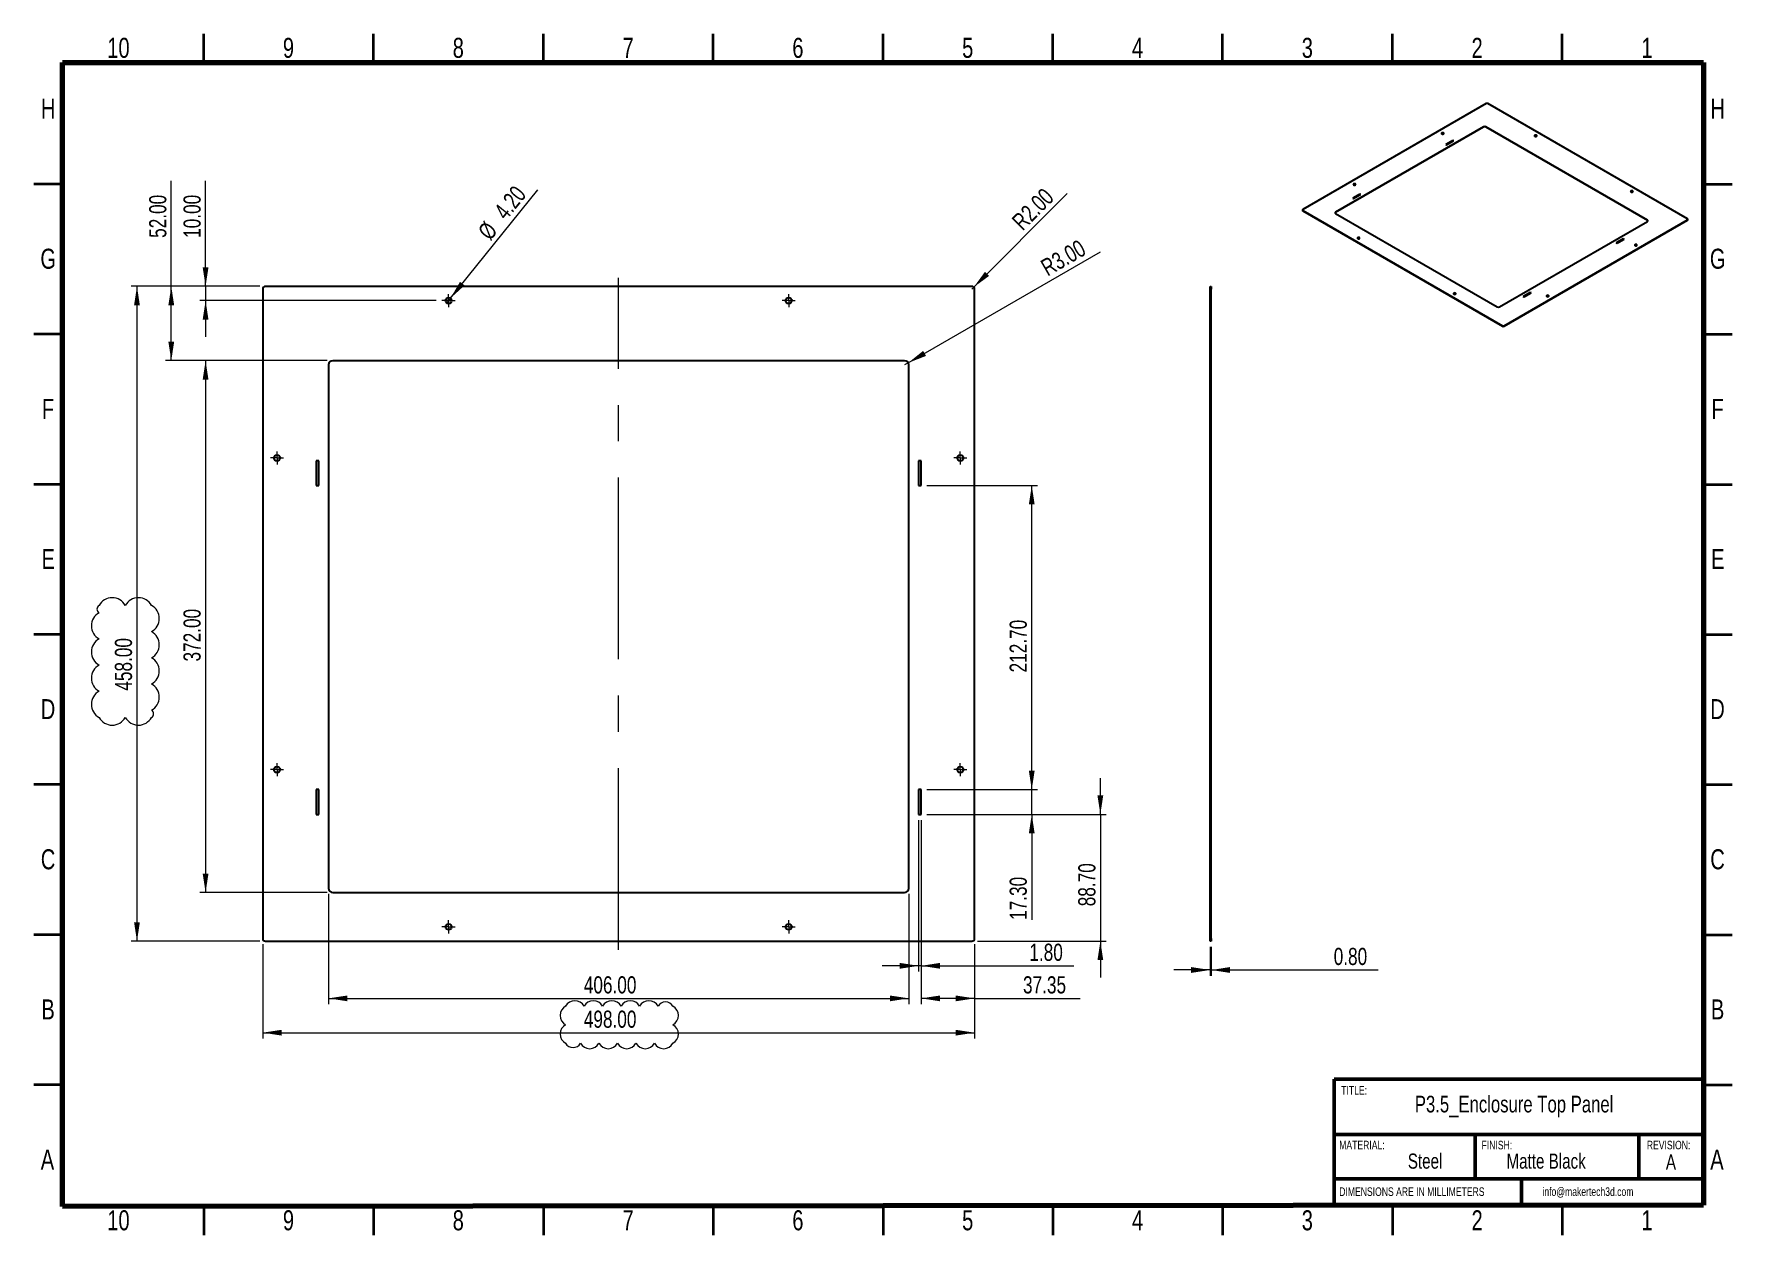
# Model space of a CAD drawing. Header units: millimetres. Extents: x 0 to 297, y 0 to 210.
import ezdxf

# ---------------------------------------------------------------- set-up
doc = ezdxf.new("R2010")
doc.units = ezdxf.units.MM
doc.linetypes.add('CENTERX2', pattern=[20.32, 12.7, -2.54, 2.54, -2.54])
doc.layers.add('FORMAT', color=1, linetype='Continuous')
doc.styles.add('SLDTEXTSTYLE0', font='TXT', dxfattribs={"width": 0.75})
doc.dimstyles.new('SLDDIMSTYLE0', dxfattribs={"dimtxt": 3, "dimasz": 3.302, "dimexe": 0, "dimexo": 0.0625, "dimgap": 0.75, "dimtad": 1, "dimlfac": 4, "dimrnd": 1e-09, "dimzin": 4, "dimdsep": 46, "dimtxsty": 'SLDTEXTSTYLE0', "dimsah": 1, "dimcen": 0.09, "dimadec": 0, "dimazin": 1, "dimtfac": 1, "dimtofl": 0, "dimtmove": 0, "dimatfit": 3, "dimfxl": 1, "dimfrac": 2, "dimtolj": 1, "dimtzin": 12, "dimarcsym": 0})
doc.dimstyles.new('SLDDIMSTYLE1', dxfattribs={"dimtxt": 3, "dimasz": 3.302, "dimexe": 0, "dimexo": 0.0625, "dimgap": 0.75, "dimtad": 1, "dimlfac": 4, "dimrnd": 1e-09, "dimzin": 4, "dimdsep": 46, "dimtxsty": 'SLDTEXTSTYLE0', "dimsah": 1, "dimcen": 0, "dimadec": 0, "dimazin": 1, "dimtfac": 1, "dimtofl": 0, "dimtmove": 0, "dimatfit": 3, "dimfxl": 1, "dimfrac": 2, "dimtolj": 1, "dimtzin": 12, "dimarcsym": 0})
doc.dimstyles.new('SLDDIMSTYLE2', dxfattribs={"dimtxt": 3, "dimasz": 3.302, "dimexe": 0, "dimexo": 0.0625, "dimgap": 0.75, "dimtad": 1, "dimlfac": 4, "dimrnd": 1e-09, "dimzin": 4, "dimdsep": 46, "dimtxsty": 'SLDTEXTSTYLE0', "dimsah": 1, "dimcen": 0.09, "dimadec": 0, "dimazin": 1, "dimtfac": 1, "dimtmove": 0, "dimatfit": 0, "dimfxl": 1, "dimfrac": 2, "dimtolj": 1, "dimtzin": 12, "dimarcsym": 0})
doc.dimstyles.new('SLDDIMSTYLE3', dxfattribs={"dimtxt": 3, "dimasz": 3.302, "dimexe": 0, "dimexo": 0.0625, "dimgap": 0.75, "dimtad": 1, "dimlfac": 4, "dimrnd": 1e-09, "dimzin": 4, "dimdsep": 46, "dimtxsty": 'SLDTEXTSTYLE0', "dimblk1": 'NONE', "dimsah": 1, "dimcen": 0, "dimadec": 0, "dimazin": 1, "dimtfac": 1, "dimtmove": 0, "dimatfit": 3, "dimldrblk": 'NONE', "dimfxl": 1, "dimfrac": 2, "dimtolj": 1, "dimtzin": 12, "dimarcsym": 0})
doc.dimstyles.new('SLDDIMSTYLE4', dxfattribs={"dimtxt": 3, "dimasz": 3.302, "dimexe": 0, "dimexo": 0.0625, "dimgap": 0.75, "dimtad": 1, "dimlfac": 4, "dimrnd": 1e-09, "dimzin": 12, "dimdsep": 46, "dimtxsty": 'SLDTEXTSTYLE0', "dimsah": 1, "dimcen": 0.09, "dimadec": 0, "dimazin": 3, "dimtfac": 1, "dimtofl": 0, "dimtmove": 0, "dimatfit": 3, "dimfxl": 1, "dimfrac": 2, "dimtolj": 1, "dimtzin": 12, "dimarcsym": 0})
doc.dimstyles.new('SLDDIMSTYLE5', dxfattribs={"dimtxt": 3, "dimasz": 3.302, "dimexe": 0, "dimexo": 0.0625, "dimgap": 0.75, "dimtad": 1, "dimlfac": 4, "dimrnd": 1e-09, "dimzin": 0, "dimdsep": 46, "dimtxsty": 'SLDTEXTSTYLE0', "dimsah": 1, "dimcen": 0.09, "dimadec": 0, "dimazin": 0, "dimtfac": 1, "dimtmove": 0, "dimatfit": 0, "dimfxl": 1, "dimfrac": 2, "dimtolj": 1, "dimtzin": 12, "dimarcsym": 0})

# ---------------------------------------------------------------- blocks, each defined once
blk = doc.blocks.new('SW_REVISION_CLOUD_0')
at = {"layer": 'FORMAT', "color": 0, "linetype": 'Continuous', "lineweight": 18}
for centre, radius, start, end in [((-4.23, 9.15), 0.721, 118.955, 241.045), ((-2.29, 8.52), 2.62, 28.955, 151.045), ((2.29, 8.52), 2.62, 28.955, 151.045), ((3.31, 7.5), 2.62, 298.955, 61.045), ((-3.31, 6.23), 2.62, 118.955, 241.045), ((-3.31, 1.66), 2.62, 118.955, 241.045), ((3.31, 2.92), 2.62, 298.955, 61.045), ((3.31, -1.66), 2.62, 298.955, 61.045), ((-3.31, -2.92), 2.62, 118.955, 241.045), ((-3.31, -7.5), 2.62, 118.955, 241.045), ((3.31, -6.23), 2.62, 298.955, 61.045), ((4.23, -9.15), 0.721, 298.955, 61.045), ((-2.29, -8.52), 2.62, 208.955, 331.045), ((2.29, -8.52), 2.62, 208.955, 331.045)]:
    blk.add_arc(centre, radius, start, end, dxfattribs=at)
blk = doc.blocks.new('_D')
at = {"color": 7, "linetype": 'Continuous', "lineweight": 0}
for p, q in [((40.02, 50.88), (40.02, 34.38)), ((164.52, 50.88), (164.52, 34.38)), ((40.02, 35.38), (164.52, 35.38))]:
    blk.add_line(p, q, dxfattribs=at)
at = {"color": 7, "linetype": 'Continuous', "lineweight": 18}
for points in [[(40.02, 35.38), (43.32, 34.87), (43.32, 35.88)], [(164.52, 35.38), (161.21, 35.88), (161.21, 34.87)]]:
    blk.add_solid(points, dxfattribs=at)
at = {"color": 7, "linetype": 'Continuous', "lineweight": 18, "insert": (96.17, 39.24), "char_height": 3, "attachment_point": 1, "style": 'SLDTEXTSTYLE0'}
blk.add_mtext('498.00', dxfattribs=at)
blk = doc.blocks.new('_D_1')
at = {"color": 7, "linetype": 'Continuous', "lineweight": 0}
for p, q in [((39.52, 165.88), (17.02, 165.88)), ((18.02, 165.88), (18.02, 51.38)), ((39.52, 51.38), (17.02, 51.38))]:
    blk.add_line(p, q, dxfattribs=at)
at = {"color": 7, "linetype": 'Continuous', "lineweight": 18}
for points in [[(18.02, 165.88), (17.51, 162.57), (18.52, 162.57)], [(18.02, 51.38), (18.52, 54.68), (17.51, 54.68)]]:
    blk.add_solid(points, dxfattribs=at)
at = {"color": 7, "linetype": 'Continuous', "lineweight": 18, "insert": (14.15, 95.18), "char_height": 3, "attachment_point": 1, "rotation": 90, "style": 'SLDTEXTSTYLE0'}
blk.add_mtext('458.00', dxfattribs=at)
blk = doc.blocks.new('_D_2')
at = {"color": 7, "linetype": 'Continuous', "lineweight": 0}
for q in [(180.72, 182.08), (164.02, 165.38)]:
    blk.add_line((164.37, 165.73), q, dxfattribs=at)
at = {"color": 7, "linetype": 'Continuous', "lineweight": 18}
blk.add_solid([(164.37, 165.73), (167.06, 167.7), (166.34, 168.42)], dxfattribs=at)
at = {"color": 7, "linetype": 'Continuous', "lineweight": 18, "insert": (170.8, 177.6), "char_height": 3, "attachment_point": 1, "rotation": 45, "style": 'SLDTEXTSTYLE0'}
blk.add_mtext('R2.00', dxfattribs=at)
blk = doc.blocks.new('_D_3')
at = {"color": 7, "linetype": 'Continuous', "lineweight": 0}
for q in [(186.54, 171.91), (152.27, 152.13)]:
    blk.add_line((152.91, 152.5), q, dxfattribs=at)
at = {"color": 7, "linetype": 'Continuous', "lineweight": 18}
blk.add_solid([(152.91, 152.5), (156.03, 153.71), (155.52, 154.59)], dxfattribs=at)
at = {"color": 7, "linetype": 'Continuous', "lineweight": 18, "insert": (175.79, 170.16), "char_height": 3, "attachment_point": 1, "rotation": 30, "style": 'SLDTEXTSTYLE0'}
blk.add_mtext('R3.00', dxfattribs=at)
blk = doc.blocks.new('_D_4')
at = {"color": 7, "linetype": 'Continuous', "lineweight": 0}
for p, q in [((51.27, 152.88), (29.02, 152.88)), ((30.02, 152.88), (30.02, 59.88)), ((51.27, 59.88), (29.02, 59.88))]:
    blk.add_line(p, q, dxfattribs=at)
at = {"color": 7, "linetype": 'Continuous', "lineweight": 18}
for points in [[(30.02, 152.88), (29.51, 149.57), (30.52, 149.57)], [(30.02, 59.88), (30.52, 63.18), (29.51, 63.18)]]:
    blk.add_solid(points, dxfattribs=at)
at = {"color": 7, "linetype": 'Continuous', "lineweight": 18, "insert": (26.15, 100.28), "char_height": 3, "attachment_point": 1, "rotation": 90, "style": 'SLDTEXTSTYLE0'}
blk.add_mtext('372.00', dxfattribs=at)
blk = doc.blocks.new('_D_5')
at = {"color": 7, "linetype": 'Continuous', "lineweight": 0}
for p, q in [((51.52, 59.63), (51.52, 40.38)), ((153.02, 59.63), (153.02, 40.38)), ((51.52, 41.38), (153.02, 41.38))]:
    blk.add_line(p, q, dxfattribs=at)
at = {"color": 7, "linetype": 'Continuous', "lineweight": 18}
for points in [[(51.52, 41.38), (54.82, 40.87), (54.82, 41.88)], [(153.02, 41.38), (149.71, 41.88), (149.71, 40.87)]]:
    blk.add_solid(points, dxfattribs=at)
at = {"color": 7, "linetype": 'Continuous', "lineweight": 18, "insert": (96.17, 45.24), "char_height": 3, "attachment_point": 1, "style": 'SLDTEXTSTYLE0'}
blk.add_mtext('406.00', dxfattribs=at)
blk = doc.blocks.new('_D_6')
at = {"color": 7, "linetype": 'Continuous', "lineweight": 0}
for p, q in [((30.02, 165.88), (30.02, 184.32)), ((39.52, 165.88), (29.02, 165.88)), ((70.37, 163.38), (29.02, 163.38)), ((30.02, 165.88), (30.02, 163.38)), ((30.02, 163.38), (30.02, 157.03))]:
    blk.add_line(p, q, dxfattribs=at)
at = {"color": 7, "linetype": 'Continuous', "lineweight": 18}
for points in [[(30.02, 165.88), (30.52, 169.18), (29.51, 169.18)], [(30.02, 163.38), (29.51, 160.07), (30.52, 160.07)]]:
    blk.add_solid(points, dxfattribs=at)
at = {"color": 7, "linetype": 'Continuous', "lineweight": 18, "insert": (26.15, 174.35), "char_height": 3, "attachment_point": 1, "rotation": 90, "style": 'SLDTEXTSTYLE0'}
blk.add_mtext('10.00', dxfattribs=at)
blk = doc.blocks.new('_D_7')
at = {"color": 7, "linetype": 'Continuous', "lineweight": 0}
for q in [(88.15, 182.77), (72.19, 162.97)]:
    blk.add_line((72.84, 163.78), q, dxfattribs=at)
at = {"color": 7, "linetype": 'Continuous', "lineweight": 18}
blk.add_solid([(72.84, 163.78), (75.31, 166.04), (74.52, 166.67)], dxfattribs=at)
at = {"color": 7, "linetype": 'Continuous', "lineweight": 18, "char_height": 3, "attachment_point": 1, "rotation": 51.1261, "style": 'SLDTEXTSTYLE0'}
for s, insert in [('4.20', (80.25, 179.18)), ('%%c', (77.45, 175.62))]:
    blk.add_mtext(s, dxfattribs=dict(at, insert=insert))
blk = doc.blocks.new('_None')
blk = doc.blocks.new('_D_8')
at = {"color": 7, "linetype": 'Continuous', "lineweight": 0}
for p, q in [((155.18, 72.55), (155.18, 40.38)), ((164.52, 50.88), (164.52, 40.38)), ((164.52, 41.38), (155.18, 41.38)), ((164.52, 41.38), (182.96, 41.38))]:
    blk.add_line(p, q, dxfattribs=at)
at = {"color": 7, "linetype": 'Continuous', "lineweight": 18}
for points in [[(155.18, 41.38), (158.48, 40.87), (158.48, 41.88)], [(164.52, 41.38), (161.21, 41.88), (161.21, 40.87)]]:
    blk.add_solid(points, dxfattribs=at)
at = {"color": 7, "linetype": 'Continuous', "lineweight": 18, "insert": (172.99, 45.24), "char_height": 3, "attachment_point": 1, "style": 'SLDTEXTSTYLE0'}
blk.add_mtext('37.35', dxfattribs=at)
blk = doc.blocks.new('_D_9')
at = {"color": 7, "linetype": 'Continuous', "lineweight": 0}
for p, q in [((154.73, 72.55), (154.73, 46.07)), ((155.18, 72.55), (155.18, 46.07)), ((154.73, 47.07), (148.38, 47.07)), ((155.18, 47.07), (154.73, 47.07)), ((155.18, 47.07), (181.86, 47.07))]:
    blk.add_line(p, q, dxfattribs=at)
at = {"color": 7, "linetype": 'Continuous', "lineweight": 18}
for points in [[(154.73, 47.07), (151.43, 47.58), (151.43, 46.56)], [(155.18, 47.07), (158.48, 46.56), (158.48, 47.58)]]:
    blk.add_solid(points, dxfattribs=at)
at = {"color": 7, "linetype": 'Continuous', "lineweight": 18, "insert": (174.1, 50.94), "char_height": 3, "attachment_point": 1, "style": 'SLDTEXTSTYLE0'}
blk.add_mtext('1.80', dxfattribs=at)
blk = doc.blocks.new('_D_10')
at = {"color": 7, "linetype": 'Continuous', "lineweight": 0}
for p, q in [((186.52, 73.55), (186.52, 79.9)), ((156.18, 73.55), (187.52, 73.55)), ((186.52, 73.55), (186.52, 51.38)), ((165.02, 51.38), (187.52, 51.38)), ((186.52, 51.38), (186.52, 45.03))]:
    blk.add_line(p, q, dxfattribs=at)
at = {"color": 7, "linetype": 'Continuous', "lineweight": 18}
for points in [[(186.52, 73.55), (187.02, 76.85), (186.01, 76.85)], [(186.52, 51.38), (186.01, 48.07), (187.02, 48.07)]]:
    blk.add_solid(points, dxfattribs=at)
at = {"color": 7, "linetype": 'Continuous', "lineweight": 18, "insert": (182.65, 57.48), "char_height": 3, "attachment_point": 1, "rotation": 90, "style": 'SLDTEXTSTYLE0'}
blk.add_mtext('88.70', dxfattribs=at)
blk = doc.blocks.new('_D_11')
at = {"color": 7, "linetype": 'Continuous', "lineweight": 0}
for p, q in [((174.52, 77.88), (174.52, 84.23)), ((156.18, 77.88), (175.52, 77.88)), ((174.52, 73.55), (174.52, 77.88)), ((156.18, 73.55), (175.52, 73.55)), ((174.52, 73.55), (174.52, 55.1))]:
    blk.add_line(p, q, dxfattribs=at)
at = {"color": 7, "linetype": 'Continuous', "lineweight": 18}
for points in [[(174.52, 77.88), (175.02, 81.18), (174.01, 81.18)], [(174.52, 73.55), (174.01, 70.25), (175.02, 70.25)]]:
    blk.add_solid(points, dxfattribs=at)
at = {"color": 7, "linetype": 'Continuous', "lineweight": 18, "insert": (170.65, 55.1), "char_height": 3, "attachment_point": 1, "rotation": 90, "style": 'SLDTEXTSTYLE0'}
blk.add_mtext('17.30', dxfattribs=at)
blk = doc.blocks.new('_D_12')
at = {"color": 7, "linetype": 'Continuous', "lineweight": 0}
for p, q in [((156.18, 131.05), (175.52, 131.05)), ((174.52, 77.88), (174.52, 131.05)), ((156.18, 77.88), (175.52, 77.88))]:
    blk.add_line(p, q, dxfattribs=at)
at = {"color": 7, "linetype": 'Continuous', "lineweight": 18}
for points in [[(174.52, 131.05), (174.01, 127.75), (175.02, 127.75)], [(174.52, 77.88), (175.02, 81.18), (174.01, 81.18)]]:
    blk.add_solid(points, dxfattribs=at)
at = {"color": 7, "linetype": 'Continuous', "lineweight": 18, "insert": (170.65, 98.37), "char_height": 3, "attachment_point": 1, "rotation": 90, "style": 'SLDTEXTSTYLE0'}
blk.add_mtext('212.70', dxfattribs=at)
blk = doc.blocks.new('_D_13')
at = {"color": 7, "linetype": 'Continuous', "lineweight": 0}
for p, q in [((24.02, 165.88), (24.02, 184.32)), ((39.52, 165.88), (23.02, 165.88)), ((24.02, 152.88), (24.02, 165.88)), ((51.27, 152.88), (23.02, 152.88))]:
    blk.add_line(p, q, dxfattribs=at)
at = {"color": 7, "linetype": 'Continuous', "lineweight": 18}
for points in [[(24.02, 165.88), (23.51, 162.57), (24.52, 162.57)], [(24.02, 152.88), (24.52, 156.18), (23.51, 156.18)]]:
    blk.add_solid(points, dxfattribs=at)
at = {"color": 7, "linetype": 'Continuous', "lineweight": 18, "insert": (20.15, 174.35), "char_height": 3, "attachment_point": 1, "rotation": 90, "style": 'SLDTEXTSTYLE0'}
blk.add_mtext('52.00', dxfattribs=at)
blk = doc.blocks.new('SW_CENTERMARKSYMBOL_0')
at = {"color": 0, "linetype": 'Continuous', "lineweight": 18}
for p, q in [((-0.625, 0), (-1.15, 0)), ((0, 0), (-0.625, 0)), ((0, 0.625), (0, 1.15)), ((0, 0), (0, 0.625)), ((0, 0), (0, -0.625)), ((0, 0), (0.625, 0)), ((0.625, 0), (1.15, 0)), ((0, -0.625), (0, -1.15))]:
    blk.add_line(p, q, dxfattribs=at)
blk = doc.blocks.new('SW_CENTERMARKSYMBOL_1')
at = {"color": 0, "linetype": 'Continuous', "lineweight": 18}
for p, q in [((-0.625, 0), (-1.15, 0)), ((0, 0), (-0.625, 0)), ((0, 0.625), (0, 1.15)), ((0, 0), (0, 0.625)), ((0, 0), (0, -0.625)), ((0, 0), (0.625, 0)), ((0.625, 0), (1.15, 0)), ((0, -0.625), (0, -1.15))]:
    blk.add_line(p, q, dxfattribs=at)
blk = doc.blocks.new('SW_CENTERMARKSYMBOL_2')
at = {"color": 0, "linetype": 'Continuous', "lineweight": 18}
for p, q in [((-0.625, 0), (-1.15, 0)), ((0, 0), (-0.625, 0)), ((0, 0.625), (0, 1.15)), ((0, 0), (0, 0.625)), ((0, 0), (0, -0.625)), ((0, 0), (0.625, 0)), ((0.625, 0), (1.15, 0)), ((0, -0.625), (0, -1.15))]:
    blk.add_line(p, q, dxfattribs=at)
blk = doc.blocks.new('SW_CENTERMARKSYMBOL_3')
at = {"color": 0, "linetype": 'Continuous', "lineweight": 18}
for p, q in [((-0.625, 0), (-1.15, 0)), ((0, 0), (-0.625, 0)), ((0, 0.625), (0, 1.15)), ((0, 0), (0, 0.625)), ((0, 0), (0, -0.625)), ((0, 0), (0.625, 0)), ((0.625, 0), (1.15, 0)), ((0, -0.625), (0, -1.15))]:
    blk.add_line(p, q, dxfattribs=at)
blk = doc.blocks.new('SW_CENTERMARKSYMBOL_4')
at = {"color": 0, "linetype": 'Continuous', "lineweight": 18}
for p, q in [((-0.625, 0), (-1.15, 0)), ((0, 0), (-0.625, 0)), ((0, 0.625), (0, 1.15)), ((0, 0), (0, 0.625)), ((0, 0), (0, -0.625)), ((0, 0), (0.625, 0)), ((0.625, 0), (1.15, 0)), ((0, -0.625), (0, -1.15))]:
    blk.add_line(p, q, dxfattribs=at)
blk = doc.blocks.new('SW_CENTERMARKSYMBOL_5')
at = {"color": 0, "linetype": 'Continuous', "lineweight": 18}
for p, q in [((-0.625, 0), (-1.15, 0)), ((0, 0), (-0.625, 0)), ((0, 0.625), (0, 1.15)), ((0, 0), (0, 0.625)), ((0, 0), (0, -0.625)), ((0, 0), (0.625, 0)), ((0.625, 0), (1.15, 0)), ((0, -0.625), (0, -1.15))]:
    blk.add_line(p, q, dxfattribs=at)
blk = doc.blocks.new('SW_CENTERMARKSYMBOL_6')
at = {"color": 0, "linetype": 'Continuous', "lineweight": 18}
for p, q in [((-0.625, 0), (-1.15, 0)), ((0, 0), (-0.625, 0)), ((0, 0.625), (0, 1.15)), ((0, 0), (0, 0.625)), ((0, 0), (0, -0.625)), ((0, 0), (0.625, 0)), ((0.625, 0), (1.15, 0)), ((0, -0.625), (0, -1.15))]:
    blk.add_line(p, q, dxfattribs=at)
blk = doc.blocks.new('SW_CENTERMARKSYMBOL_7')
at = {"color": 0, "linetype": 'Continuous', "lineweight": 18}
for p, q in [((-0.625, 0), (-1.15, 0)), ((0, 0), (-0.625, 0)), ((0, 0.625), (0, 1.15)), ((0, 0), (0, 0.625)), ((0, 0), (0, -0.625)), ((0, 0), (0.625, 0)), ((0.625, 0), (1.15, 0)), ((0, -0.625), (0, -1.15))]:
    blk.add_line(p, q, dxfattribs=at)
blk = doc.blocks.new('SW_REVISION_CLOUD_1')
at = {"layer": 'FORMAT', "color": 0, "linetype": 'Continuous', "lineweight": 18}
for centre, radius, start, end in [((-8.49, 1.62), 1.85, 118.955, 241.045), ((-7.77, 2.34), 1.85, 28.955, 151.045), ((-4.54, 2.34), 1.85, 28.955, 151.045), ((-1.3, 2.34), 1.85, 28.955, 151.045), ((1.93, 2.34), 1.85, 28.955, 151.045), ((5.17, 2.34), 1.85, 28.955, 151.045), ((8.09, 2.51), 1.49, 28.955, 151.045), ((8.49, 1.62), 1.85, 298.955, 61.045), ((-8.49, -1.62), 1.85, 118.955, 241.045), ((8.49, -1.62), 1.85, 298.955, 61.045), ((-8.09, -2.51), 1.49, 208.955, 331.045), ((-5.17, -2.34), 1.85, 208.955, 331.045), ((-1.93, -2.34), 1.85, 208.955, 331.045), ((1.3, -2.34), 1.85, 208.955, 331.045), ((4.54, -2.34), 1.85, 208.955, 331.045), ((7.77, -2.34), 1.85, 208.955, 331.045)]:
    blk.add_arc(centre, radius, start, end, dxfattribs=at)
blk = doc.blocks.new('_D_14')
at = {"color": 7, "linetype": 'Continuous', "lineweight": 0}
for p, q in [((205.7, 50.38), (205.7, 45.34)), ((205.9, 50.38), (205.9, 45.34)), ((205.7, 46.34), (199.35, 46.34)), ((205.7, 46.34), (205.9, 46.34)), ((205.9, 46.34), (235.09, 46.34))]:
    blk.add_line(p, q, dxfattribs=at)
at = {"color": 7, "linetype": 'Continuous', "lineweight": 18}
for points in [[(205.7, 46.34), (202.39, 46.85), (202.39, 45.83)], [(205.9, 46.34), (209.2, 45.83), (209.2, 46.85)]]:
    blk.add_solid(points, dxfattribs=at)
at = {"color": 7, "linetype": 'Continuous', "lineweight": 18, "insert": (227.33, 50.21), "char_height": 3, "attachment_point": 1, "style": 'SLDTEXTSTYLE0'}
blk.add_mtext('0.80', dxfattribs=at)

msp = doc.modelspace()

# ---------------------------------------------------------------- linework, layer by layer
at = {"color": 7, "linetype": 'Continuous', "lineweight": 35}
for p, q in [((29.7, 205), (29.7, 210)), ((59.4, 205), (59.4, 210)), ((89.1, 205), (89.1, 210)), ((118.8, 205), (118.8, 210)), ((148.5, 205), (148.5, 210)), ((178.2, 205), (178.2, 210)), ((207.9, 205), (207.9, 210)), ((237.6, 205), (237.6, 210)), ((267.3, 205), (267.3, 210)), ((148.5, 205.001), (148.5, 204.999)), ((5, 183.75), (0, 183.75)), ((292, 183.75), (297, 183.75)), ((5, 157.5), (0, 157.5)), ((292, 157.5), (297, 157.5)), ((5, 131.25), (0, 131.25)), ((292, 131.25), (297, 131.25)), ((5, 105), (0, 105)), ((4.999, 105), (5.001, 105)), ((292.001, 105), (291.999, 105)), ((292, 105), (297, 105)), ((5, 78.75), (0, 78.75)), ((292, 78.75), (297, 78.75)), ((5, 52.5), (0, 52.5)), ((292, 52.5), (297, 52.5)), ((5, 26.25), (0, 26.25)), ((292, 26.25), (297, 26.25)), ((29.7, 5), (29.7, 0)), ((59.4, 5), (59.4, 0)), ((89.1, 5), (89.1, 0)), ((118.8, 5), (118.8, 0)), ((148.5, 4.999), (148.5, 5.001)), ((148.5, 5), (148.5, 0)), ((178.2, 5), (178.2, 0)), ((207.9, 5), (207.9, 0)), ((237.6, 5), (237.6, 0)), ((267.3, 5), (267.3, 0))]:
    msp.add_line(p, q, dxfattribs=at)
at = {"color": 7, "linetype": 'Continuous', "lineweight": 70}
for p, q in [((5, 5), (5, 205)), ((5, 205), (292, 205)), ((292, 205), (292, 5.1961)), ((292, 5.1961), (5, 5))]:
    msp.add_line(p, q, dxfattribs=at)
at = {"color": 7, "linetype": 'Continuous', "lineweight": 25}
for p, q in [((254.0178, 197.8252), (221.9151, 179.2928)), ((289.2317, 177.6599), (254.3006, 197.8252)), ((253.5228, 193.784), (227.6427, 178.8437)), ((253.5228, 193.7187), (227.6427, 178.7784)), ((253.5228, 193.7187), (253.5228, 193.784)), ((282.2313, 177.4558), (253.947, 193.784)), ((253.947, 193.784), (253.947, 193.7187)), ((282.2313, 177.3905), (253.947, 193.7187)), ((248.1735, 191.4021), (246.9502, 190.6959)), ((246.9502, 190.6959), (247.0775, 190.6225)), ((247.0068, 190.6633), (248.1735, 191.3368)), ((247.0775, 190.6225), (248.3008, 191.3286)), ((248.3008, 191.3286), (248.1735, 191.4021)), ((248.1735, 191.4021), (248.1735, 191.3368)), ((248.1735, 191.3368), (248.2442, 191.296)), ((231.9101, 182.0134), (230.6868, 181.3072)), ((230.6868, 181.3072), (230.814, 181.2338)), ((230.7433, 181.2746), (231.9101, 181.9481)), ((230.814, 181.2338), (232.0373, 181.94)), ((232.0373, 181.94), (231.9101, 182.0134)), ((231.9101, 182.0134), (231.9101, 181.9481)), ((231.9101, 181.9481), (231.9808, 181.9073)), ((221.8565, 179.2111), (221.8565, 179.1458)), ((221.9151, 179.1295), (256.8462, 158.9642)), ((221.9151, 179.1295), (221.9151, 179.0641)), ((221.9151, 179.0641), (256.8462, 158.8989)), ((227.6427, 178.8437), (227.6427, 178.7784)), ((227.6427, 178.5988), (255.9269, 162.2706)), ((256.3512, 162.2706), (282.2313, 177.2109)), ((257.129, 158.9642), (289.2317, 177.4967)), ((257.129, 158.8989), (289.2317, 177.4313)), ((282.2313, 177.3905), (282.2313, 177.4558)), ((289.2317, 177.4313), (289.2317, 177.4967)), ((289.2902, 177.513), (289.2902, 177.5783)), ((277.9781, 174.1963), (276.7548, 173.4901)), ((276.7548, 173.4901), (276.8821, 173.4167)), ((276.8113, 173.4575), (277.9781, 174.131)), ((276.8821, 173.4167), (278.1053, 174.1228)), ((278.1053, 174.1228), (277.9781, 174.1963)), ((277.9781, 174.1963), (277.9781, 174.131)), ((277.9781, 174.131), (278.0488, 174.0902)), ((40.0153, 165.3754), (40.0153, 51.8754)), ((164.0153, 165.8754), (40.5153, 165.8754)), ((164.5153, 51.8754), (164.5153, 165.3754)), ((205.6957, 165.8754), (205.8957, 165.8754)), ((205.6957, 165.3754), (205.6957, 165.8754)), ((205.8957, 165.3754), (205.6957, 165.3754)), ((205.6957, 51.8754), (205.6957, 165.3754)), ((205.8957, 165.8754), (205.8957, 165.3754)), ((205.8957, 51.8754), (205.8957, 165.3754)), ((261.7146, 164.8076), (260.4913, 164.1014)), ((260.4913, 164.1014), (260.6186, 164.028)), ((260.5479, 164.0688), (261.7146, 164.7423)), ((260.6186, 164.028), (261.8419, 164.7342)), ((261.8419, 164.7342), (261.7146, 164.8076)), ((261.7146, 164.8076), (261.7146, 164.7423)), ((261.7146, 164.7423), (261.7853, 164.7015)), ((256.8462, 158.8989), (256.8462, 158.9642)), ((257.129, 158.9642), (257.129, 158.8989)), ((51.5153, 152.1254), (51.5153, 60.6254)), ((152.2653, 152.8754), (52.2653, 152.8754)), ((153.0153, 60.6254), (153.0153, 152.1254)), ((49.8028, 135.3754), (49.3528, 135.3754)), ((49.3528, 135.3754), (49.3528, 131.0504)), ((49.8028, 131.0504), (49.8028, 135.3754)), ((155.1778, 135.3754), (154.7278, 135.3754)), ((154.7278, 135.3754), (154.7278, 131.0504)), ((155.1778, 131.0504), (155.1778, 135.3754)), ((49.3528, 131.0504), (49.8028, 131.0504)), ((154.7278, 131.0504), (155.1778, 131.0504)), ((49.8028, 77.8754), (49.3528, 77.8754)), ((49.3528, 77.8754), (49.3528, 73.5504)), ((49.8028, 73.5504), (49.8028, 77.8754)), ((155.1778, 77.8754), (154.7278, 77.8754)), ((154.7278, 77.8754), (154.7278, 73.5504)), ((155.1778, 73.5504), (155.1778, 77.8754)), ((49.3528, 73.5504), (49.8028, 73.5504)), ((154.7278, 73.5504), (155.1778, 73.5504)), ((52.2653, 59.8754), (152.2653, 59.8754)), ((40.5153, 51.3754), (164.0153, 51.3754)), ((205.6957, 51.8754), (205.8957, 51.8754)), ((205.6957, 51.3754), (205.6957, 51.8754)), ((205.8957, 51.3754), (205.6957, 51.3754)), ((205.8957, 51.8754), (205.8957, 51.3754))]:
    msp.add_line(p, q, dxfattribs=at)
at = {"color": 7, "linetype": 'CENTERX2', "lineweight": 18, "ltscale": 2.5}
msp.add_line((102.2653, 49.8754), (102.2653, 167.3754), dxfattribs=at)
at = {"color": 7, "linetype": 'Continuous', "lineweight": 50}
for p, q in [((227.4111, 27.2579), (292, 27.2579)), ((227.4111, 27.2579), (227.4111, 5.1741)), ((227.4111, 17.5712), (292, 17.5712)), ((252.0678, 9.8325), (252.0678, 17.5712)), ((280.7074, 9.8325), (280.7074, 17.5712)), ((227.4111, 9.8325), (292, 9.8325)), ((260.1753, 5.1744), (260.1753, 9.8325))]:
    msp.add_line(p, q, dxfattribs=at)
at = {"color": 7, "linetype": 'Continuous', "lineweight": 25, "flags": 128}
for points in [[(246.2325, 192.5145), (246.3006, 192.4882), (246.381, 192.479), (246.4614, 192.4882), (246.5295, 192.5145), (246.575, 192.5538), (246.591, 192.6002), (246.575, 192.6466), (246.5295, 192.6859), (246.4614, 192.7122), (246.381, 192.7214), (246.3006, 192.7122), (246.2325, 192.6859), (246.187, 192.6466), (246.171, 192.6002), (246.187, 192.5538), (246.2325, 192.5145)], [(246.5295, 192.6206), (246.4614, 192.6469), (246.381, 192.6561), (246.3006, 192.6469), (246.2325, 192.6206), (246.187, 192.5813), (246.1788, 192.5675)], [(246.5832, 192.5675), (246.575, 192.5813), (246.5295, 192.6206)], [(262.496, 192.1063), (262.5641, 192.08), (262.6445, 192.0708), (262.7248, 192.08), (262.7929, 192.1063), (262.8385, 192.1456), (262.8545, 192.192), (262.8385, 192.2384), (262.7929, 192.2777), (262.7248, 192.304), (262.6445, 192.3132), (262.5641, 192.304), (262.496, 192.2777), (262.4504, 192.2384), (262.4345, 192.192), (262.4504, 192.1456), (262.496, 192.1063)], [(262.7929, 192.2124), (262.7248, 192.2387), (262.6445, 192.2479), (262.5641, 192.2387), (262.496, 192.2124), (262.4504, 192.1731), (262.4422, 192.1593)], [(262.8467, 192.1593), (262.8385, 192.1731), (262.7929, 192.2124)], [(230.8176, 183.6156), (230.8857, 183.5894), (230.9661, 183.5801), (231.0464, 183.5894), (231.1146, 183.6156), (231.1601, 183.655), (231.1761, 183.7014), (231.1601, 183.7477), (231.1146, 183.7871), (231.0464, 183.8134), (230.9661, 183.8226), (230.8857, 183.8134), (230.8176, 183.7871), (230.7721, 183.7477), (230.7561, 183.7014), (230.7721, 183.655), (230.8176, 183.6156)], [(231.1146, 183.7218), (231.0464, 183.748), (230.9661, 183.7573), (230.8857, 183.748), (230.8176, 183.7218), (230.7721, 183.6824), (230.7638, 183.6687)], [(231.1683, 183.6687), (231.1601, 183.6824), (231.1146, 183.7218)], [(279.6221, 182.5625), (279.554, 182.5887), (279.4736, 182.598), (279.3932, 182.5887), (279.3251, 182.5625), (279.2796, 182.5231), (279.2636, 182.4767), (279.2796, 182.4304), (279.3251, 182.391), (279.3932, 182.3647), (279.4736, 182.3555), (279.554, 182.3647), (279.6221, 182.391), (279.6676, 182.4304), (279.6836, 182.4767), (279.6676, 182.5231), (279.6221, 182.5625)], [(279.6221, 182.4971), (279.554, 182.5234), (279.4736, 182.5327), (279.3932, 182.5234), (279.3251, 182.4971), (279.2796, 182.4578), (279.2714, 182.4441)], [(279.6758, 182.4441), (279.6676, 182.4578), (279.6221, 182.4971)], [(231.5247, 174.2269), (231.5928, 174.2007), (231.6732, 174.1914), (231.7535, 174.2007), (231.8217, 174.2269), (231.8672, 174.2663), (231.8832, 174.3127), (231.8672, 174.3591), (231.8217, 174.3984), (231.7535, 174.4247), (231.6732, 174.4339), (231.5928, 174.4247), (231.5247, 174.3984), (231.4792, 174.3591), (231.4632, 174.3127), (231.4792, 174.2663), (231.5247, 174.2269)], [(231.8217, 174.3331), (231.7535, 174.3593), (231.6732, 174.3686), (231.5928, 174.3593), (231.5247, 174.3331), (231.4792, 174.2937), (231.4709, 174.28)], [(231.8754, 174.28), (231.8672, 174.2937), (231.8217, 174.3331)], [(280.3292, 173.1738), (280.2611, 173.2001), (280.1807, 173.2093), (280.1003, 173.2001), (280.0322, 173.1738), (279.9867, 173.1344), (279.9707, 173.0881), (279.9867, 173.0417), (280.0322, 173.0023), (280.1003, 172.976), (280.1807, 172.9668), (280.2611, 172.976), (280.3292, 173.0023), (280.3747, 173.0417), (280.3907, 173.0881), (280.3747, 173.1344), (280.3292, 173.1738)], [(280.3292, 173.1085), (280.2611, 173.1347), (280.1807, 173.144), (280.1003, 173.1347), (280.0322, 173.1085), (279.9867, 173.0691), (279.9785, 173.0554)], [(280.3829, 173.0554), (280.3747, 173.0691), (280.3292, 173.1085)], [(248.6508, 164.6831), (248.5827, 164.7094), (248.5023, 164.7186), (248.422, 164.7094), (248.3538, 164.6831), (248.3083, 164.6438), (248.2923, 164.5974), (248.3083, 164.551), (248.3538, 164.5117), (248.422, 164.4854), (248.5023, 164.4762), (248.5827, 164.4854), (248.6508, 164.5117), (248.6963, 164.551), (248.7123, 164.5974), (248.6963, 164.6438), (248.6508, 164.6831)], [(248.6508, 164.6178), (248.5827, 164.6441), (248.5023, 164.6533), (248.422, 164.6441), (248.3538, 164.6178), (248.3083, 164.5785), (248.3001, 164.5647)], [(248.7046, 164.5647), (248.6963, 164.5785), (248.6508, 164.6178)], [(264.9143, 164.2749), (264.8461, 164.3012), (264.7658, 164.3104), (264.6854, 164.3012), (264.6173, 164.2749), (264.5718, 164.2356), (264.5558, 164.1892), (264.5718, 164.1428), (264.6173, 164.1035), (264.6854, 164.0772), (264.7658, 164.068), (264.8461, 164.0772), (264.9143, 164.1035), (264.9598, 164.1428), (264.9758, 164.1892), (264.9598, 164.2356), (264.9143, 164.2749)], [(264.9143, 164.2096), (264.8461, 164.2359), (264.7658, 164.2451), (264.6854, 164.2359), (264.6173, 164.2096), (264.5718, 164.1703), (264.5635, 164.1565)], [(264.968, 164.1565), (264.9598, 164.1703), (264.9143, 164.2096)]]:
    msp.add_lwpolyline(points, dxfattribs=at)
at = {"color": 7, "linetype": 'Continuous', "lineweight": 25}
for centre in [(72.5153, 163.3754), (132.0153, 163.3754), (42.5153, 135.8754), (162.0153, 135.8754), (42.5153, 81.3754), (162.0153, 81.3754), (72.5153, 53.8754), (132.0153, 53.8754)]:
    msp.add_circle(centre, 0.525, dxfattribs=at)
for centre, radius, start, end in [((254.1592, 197.5523), 0.3074, 62.609672, 117.390328), ((253.7349, 193.3746), 0.4611, 62.609672, 117.390328), ((253.7349, 193.3093), 0.4611, 62.609672, 117.390328), ((221.9566, 179.1558), 0.1006, 185.694799, 245.625342), ((221.9461, 179.2111), 0.0873, 110.783421, 249.216579), ((227.6891, 178.7213), 0.131, 110.783421, 249.216579), ((227.7148, 178.6294), 0.1655, 115.821739, 159.040766), ((282.1848, 177.3334), 0.131, 290.783421, 69.216579), ((282.1592, 177.2415), 0.1655, 20.959234, 64.178261), ((289.2007, 177.5783), 0.0873, 290.783421, 69.216579), ((289.1902, 177.523), 0.1006, 294.374658, 354.305201), ((40.5153, 165.3754), 0.5, 90, 180), ((164.0153, 165.3754), 0.5, 360, 90), ((256.1391, 162.6801), 0.4611, 242.609672, 297.390328), ((256.9876, 159.2371), 0.3074, 242.609672, 297.390328), ((256.9876, 159.1718), 0.3074, 242.609672, 297.390328), ((52.2653, 152.1254), 0.75, 90, 180), ((152.2653, 152.1254), 0.75, 0, 90), ((52.2653, 60.6254), 0.75, 180, 270), ((152.2653, 60.6254), 0.75, 270, 0), ((40.5153, 51.8754), 0.5, 180, 270), ((164.0153, 51.8754), 0.5, 270, 0)]:
    msp.add_arc(centre, radius, start, end, dxfattribs=at)

# ---------------------------------------------------------------- block references
at = {"color": 7, "linetype": 'Continuous', "lineweight": 0}
for name, p in [('SW_CENTERMARKSYMBOL_0', (72.5153, 163.3754)), ('SW_CENTERMARKSYMBOL_1', (132.0153, 163.3754)), ('SW_CENTERMARKSYMBOL_7', (42.5153, 135.8754)), ('SW_CENTERMARKSYMBOL_2', (162.0153, 135.8754)), ('SW_CENTERMARKSYMBOL_6', (42.5153, 81.3754)), ('SW_CENTERMARKSYMBOL_3', (162.0153, 81.3754)), ('SW_CENTERMARKSYMBOL_5', (72.5153, 53.8754)), ('SW_CENTERMARKSYMBOL_4', (132.0153, 53.8754))]:
    msp.add_blockref(name, p, dxfattribs=at)
at = {"layer": 'FORMAT', "linetype": 'Continuous', "lineweight": 18}
for name, p in [('SW_REVISION_CLOUD_0', (15.9766, 100.2884)), ('SW_REVISION_CLOUD_1', (102.3745, 36.7722))]:
    msp.add_blockref(name, p, dxfattribs=at)

# ---------------------------------------------------------------- texts
at = {"color": 7, "linetype": 'Continuous', "lineweight": 0, "style": 'SLDTEXTSTYLE0'}
for s, insert, char_height, attachment_point in [('10', (14.7795, 209.326), 3.5, 2), ('9', (44.5148, 209.326), 3.5, 2), ('8', (74.2148, 209.326), 3.5, 2), ('7', (103.9148, 209.326), 3.5, 2), ('6', (133.6148, 209.326), 3.5, 2), ('5', (163.3148, 209.326), 3.5, 2), ('4', (193.0148, 209.326), 3.5, 2), ('3', (222.7148, 209.326), 3.5, 2), ('2', (252.4148, 209.326), 3.5, 2), ('1', (282.1148, 209.326), 3.5, 2), ('H', (2.4915, 198.701), 3.5, 2), ('H', (294.4915, 198.701), 3.5, 2), ('G', (2.4891, 172.451), 3.5, 2), ('G', (294.4891, 172.451), 3.5, 2), ('F', (2.4635, 146.201), 3.5, 2), ('F', (294.4635, 146.201), 3.5, 2), ('E', (2.5061, 119.951), 3.5, 2), ('E', (294.5061, 119.951), 3.5, 2), ('D', (2.4599, 93.701), 3.5, 2), ('D', (294.4599, 93.701), 3.5, 2), ('C', (2.4635, 67.451), 3.5, 2), ('C', (294.4635, 67.451), 3.5, 2), ('B', (2.4733, 41.201), 3.5, 2), ('B', (294.4733, 41.201), 3.5, 2), ('TITLE:', (228.6518, 26.0589), 1.5, 1), ('P3.5_Enclosure Top Panel', (258.883, 24.3474), 2.910417, 2), ('A', (2.3602, 14.951), 3.5, 2), ('MATERIAL:', (228.2983, 16.4819), 1.5, 1), ('FINISH:', (253.1955, 16.4819), 1.5, 1), ('REVISION:', (282.0955, 16.4819), 1.5, 1), ('A', (294.3602, 14.951), 3.5, 2), ('Steel', (243.3177, 14.2487), 2.64583, 2), ('Matte Black', (257.5522, 14.2487), 2.645833, 1), ('A', (285.4302, 14.0966), 2.6458, 1), ('DIMENSIONS ARE IN MILLIMETERS', (228.2983, 8.3332), 1.5, 1), ('info@makertech3d.com', (263.8412, 8.3332), 1.5, 1), ('10', (14.7795, 4.326), 3.5, 2), ('9', (44.5148, 4.326), 3.5, 2), ('8', (74.2148, 4.326), 3.5, 2), ('7', (103.9148, 4.326), 3.5, 2), ('6', (133.6148, 4.326), 3.5, 2), ('5', (163.3148, 4.326), 3.5, 2), ('4', (193.0148, 4.326), 3.5, 2), ('3', (222.7148, 4.326), 3.5, 2), ('2', (252.4148, 4.326), 3.5, 2), ('1', (282.1148, 4.326), 3.5, 2)]:
    msp.add_mtext(s, dxfattribs=dict(at, insert=insert, char_height=char_height, attachment_point=attachment_point))

# ---------------------------------------------------------------- dimensions: what is measured, and where the dimension line sits
at = {"color": 7, "linetype": 'Continuous', "lineweight": 18}
for base, p1, p2, dimstyle, picture, middle in [((24.0153, 165.8754), (52.2653, 152.8754), (40.5153, 165.8754), 'SLDDIMSTYLE0', '_D_13', (24.0153, 179.3372)), ((30.0153, 163.3754), (40.5153, 165.8754), (71.3653, 163.3754), 'SLDDIMSTYLE2', '_D_6', (30.0153, 179.3372)), ((18.0153, 51.3754), (40.5153, 165.8754), (40.5153, 51.3754), 'SLDDIMSTYLE0', '_D_1', (18.0153, 101.2711)), ((30.0153, 59.8754), (52.2653, 152.8754), (52.2653, 59.8754), 'SLDDIMSTYLE0', '_D_4', (30.0153, 106.3754)), ((174.5153, 131.0504), (155.1778, 77.8754), (155.1778, 131.0504), 'SLDDIMSTYLE0', '_D_12', (174.5153, 104.4629)), ((174.5153, 77.8754), (155.1778, 73.5504), (155.1778, 77.8754), 'SLDDIMSTYLE2', '_D_11', (174.5153, 60.0886)), ((186.5153, 51.3754), (155.1778, 73.5504), (164.0153, 51.3754), 'SLDDIMSTYLE2', '_D_10', (186.5153, 62.4629))]:
    dim = msp.add_linear_dim(base=base, p1=p1, p2=p2, angle=90, dimstyle=dimstyle, dxfattribs=at)
    dim.commit()
    dim.dimension.update_dxf_attribs({"geometry": picture, "text_midpoint": middle, "dimtype": 160})
dim = msp.add_diameter_dim_2p(p1=(72.1858, 162.9667), p2=(72.8448, 163.7842), dimstyle='SLDDIMSTYLE3', dxfattribs=at)
dim.commit()
dim.dimension.update_dxf_attribs({"geometry": '_D_7', "text_midpoint": (84.3948, 178.1115), "dimtype": 163})
for center, mpoint, picture, middle in [((164.0153, 165.3754), (164.3689, 165.729), '_D_2', (177.2276, 178.5877)), ((152.2653, 152.1254), (152.9148, 152.5004), '_D_3', (182.1989, 169.4076))]:
    dim = msp.add_radius_dim(center=center, mpoint=mpoint, dimstyle='SLDDIMSTYLE1', dxfattribs=at)
    dim.commit()
    dim.dimension.update_dxf_attribs({"geometry": picture, "text_midpoint": middle, "dimtype": 164})
for base, p1, p2, dimstyle, picture, middle in [((154.7278, 47.0715), (155.1778, 73.5504), (154.7278, 73.5504), 'SLDDIMSTYLE2', '_D_9', (177.9771, 47.0715)), ((155.1778, 41.3754), (164.5153, 51.8754), (155.1778, 73.5504), 'SLDDIMSTYLE4', '_D_8', (177.9771, 41.3754)), ((153.0153, 41.3754), (51.5153, 60.6254), (153.0153, 60.6254), 'SLDDIMSTYLE0', '_D_5', (102.2653, 41.3754)), ((164.5153, 35.3754), (40.0153, 51.8754), (164.5153, 51.8754), 'SLDDIMSTYLE0', '_D', (102.2653, 35.3754)), ((205.8957, 46.3418), (205.6957, 51.3754), (205.8957, 51.3754), 'SLDDIMSTYLE5', '_D_14', (231.2133, 46.3418))]:
    dim = msp.add_linear_dim(base=base, p1=p1, p2=p2, dimstyle=dimstyle, dxfattribs=at)
    dim.commit()
    dim.dimension.update_dxf_attribs({"geometry": picture, "text_midpoint": middle, "dimtype": 160})

doc.saveas('drawing.dxf')
